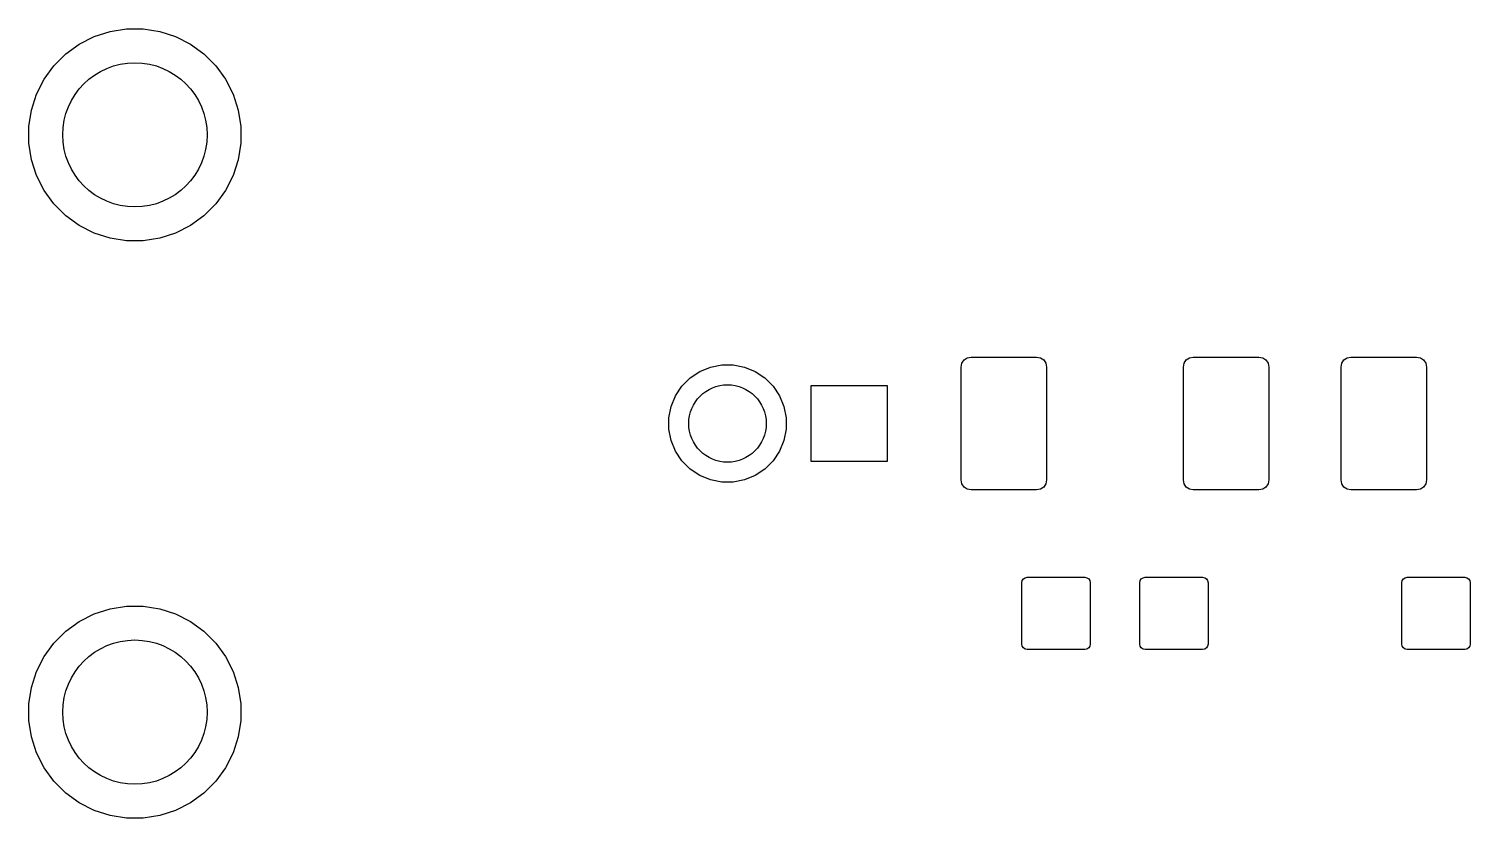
# Model space of a CAD drawing. Header units: inches. Extents: x 4.52 to 7.77, y -6.01 to -2.23.
# Drawn here: x 4.516 to 5.263, y -4.929 to -4.52 of the extents above; entities that cross this region are included whole.
import ezdxf

# ---------------------------------------------------------------- set-up
doc = ezdxf.new("R2010")
doc.units = ezdxf.units.IN
doc.header["$MEASUREMENT"] = 0
doc.layers.add('F.Mask', color=201, linetype='CONTINUOUS', true_color=0xd864ff)

msp = doc.modelspace()

# ---------------------------------------------------------------- linework, layer by layer
at = {"layer": 'F.Mask', "linetype": 'CONTINUOUS'}
for p, q in [((4.54207, -4.52781), (4.54977, -4.52388)), ((4.54977, -4.52388), (4.558, -4.52121)), ((4.558, -4.52121), (4.56654, -4.51985)), ((4.56654, -4.51985), (4.57519, -4.51985)), ((4.57519, -4.51985), (4.58373, -4.52121)), ((4.58373, -4.52121), (4.59196, -4.52388)), ((4.59196, -4.52388), (4.59966, -4.52781)), ((4.52895, -4.53901), (4.53507, -4.53289)), ((4.53507, -4.53289), (4.54207, -4.52781)), ((4.59966, -4.52781), (4.60666, -4.53289)), ((4.60666, -4.53289), (4.61278, -4.53901)), ((4.52387, -4.546), (4.52895, -4.53901)), ((4.61278, -4.53901), (4.61786, -4.546)), ((4.51994, -4.55371), (4.52387, -4.546)), ((4.61786, -4.546), (4.62179, -4.55371)), ((4.51727, -4.56193), (4.51994, -4.55371)), ((4.62179, -4.55371), (4.62446, -4.56193)), ((4.51592, -4.57048), (4.51727, -4.56193)), ((4.62446, -4.56193), (4.62581, -4.57048)), ((4.51592, -4.57913), (4.51592, -4.57048)), ((4.62581, -4.57048), (4.62581, -4.57913)), ((4.51727, -4.58767), (4.51592, -4.57913)), ((4.62581, -4.57913), (4.62446, -4.58767)), ((4.51994, -4.59589), (4.51727, -4.58767)), ((4.62446, -4.58767), (4.62179, -4.59589)), ((4.52387, -4.6036), (4.51994, -4.59589)), ((4.62179, -4.59589), (4.61786, -4.6036)), ((4.52895, -4.6106), (4.52387, -4.6036)), ((4.61786, -4.6036), (4.61278, -4.6106)), ((4.53507, -4.61671), (4.52895, -4.6106)), ((4.61278, -4.6106), (4.60666, -4.61671)), ((4.54207, -4.6218), (4.53507, -4.61671)), ((4.54977, -4.62572), (4.54207, -4.6218)), ((4.59966, -4.6218), (4.59196, -4.62572)), ((4.60666, -4.61671), (4.59966, -4.6218)), ((4.558, -4.6284), (4.54977, -4.62572)), ((4.56654, -4.62975), (4.558, -4.6284)), ((4.57519, -4.62975), (4.56654, -4.62975)), ((4.58373, -4.6284), (4.57519, -4.62975)), ((4.59196, -4.62572), (4.58373, -4.6284)), ((5.00053, -4.69147), (5.00221, -4.69035)), ((5.00221, -4.69035), (5.00419, -4.68996)), ((5.00419, -4.68996), (5.03814, -4.68996)), ((5.03814, -4.68996), (5.04012, -4.69035)), ((5.04012, -4.69035), (5.04179, -4.69147)), ((5.11569, -4.69147), (5.11736, -4.69035)), ((5.11736, -4.69035), (5.11934, -4.68996)), ((5.11934, -4.68996), (5.1533, -4.68996)), ((5.1533, -4.68996), (5.15527, -4.69035)), ((5.15527, -4.69035), (5.15695, -4.69147)), ((5.19738, -4.69147), (5.19906, -4.69035)), ((5.19906, -4.69035), (5.20104, -4.68996)), ((5.20104, -4.68996), (5.23499, -4.68996)), ((5.23499, -4.68996), (5.23697, -4.69035)), ((5.23697, -4.69035), (5.23864, -4.69147)), ((4.8586, -4.70082), (4.86357, -4.6975)), ((4.86357, -4.6975), (4.8691, -4.69521)), ((4.8691, -4.69521), (4.87496, -4.69404)), ((4.87496, -4.69404), (4.88094, -4.69404)), ((4.88094, -4.69404), (4.88681, -4.69521)), ((4.88681, -4.69521), (4.89234, -4.6975)), ((4.89234, -4.6975), (4.89731, -4.70082)), ((4.99902, -4.69513), (4.99941, -4.69315)), ((4.99902, -4.75369), (4.99902, -4.69513)), ((4.99941, -4.69315), (5.00053, -4.69147)), ((5.04179, -4.69147), (5.04291, -4.69315)), ((5.04291, -4.69315), (5.04331, -4.69513)), ((5.04331, -4.69513), (5.04331, -4.75369)), ((5.11417, -4.69513), (5.11457, -4.69315)), ((5.11417, -4.75369), (5.11417, -4.69513)), ((5.11457, -4.69315), (5.11569, -4.69147)), ((5.15695, -4.69147), (5.15807, -4.69315)), ((5.15807, -4.69315), (5.15846, -4.69513)), ((5.15846, -4.69513), (5.15846, -4.75369)), ((5.19587, -4.69513), (5.19626, -4.69315)), ((5.19587, -4.75369), (5.19587, -4.69513)), ((5.19626, -4.69315), (5.19738, -4.69147)), ((5.23864, -4.69147), (5.23976, -4.69315)), ((5.23976, -4.69315), (5.24016, -4.69513)), ((5.24016, -4.69513), (5.24016, -4.75369)), ((4.85104, -4.71002), (4.85437, -4.70505)), ((4.85437, -4.70505), (4.8586, -4.70082)), ((4.89731, -4.70082), (4.90154, -4.70505)), ((4.90154, -4.70505), (4.90486, -4.71002)), ((4.92126, -4.74409), (4.92126, -4.70472)), ((4.92126, -4.70472), (4.96063, -4.70472)), ((4.96063, -4.70472), (4.96063, -4.74409)), ((4.84875, -4.71555), (4.85104, -4.71002)), ((4.90486, -4.71002), (4.90715, -4.71555)), ((4.84759, -4.72142), (4.84875, -4.71555)), ((4.90715, -4.71555), (4.90832, -4.72142)), ((4.84759, -4.7274), (4.84759, -4.72142)), ((4.84875, -4.73326), (4.84759, -4.7274)), ((4.90832, -4.7274), (4.90715, -4.73326)), ((4.90832, -4.72142), (4.90832, -4.7274)), ((4.85104, -4.73879), (4.84875, -4.73326)), ((4.90715, -4.73326), (4.90486, -4.73879)), ((4.85437, -4.74376), (4.85104, -4.73879)), ((4.90486, -4.73879), (4.90154, -4.74376)), ((4.8586, -4.74799), (4.85437, -4.74376)), ((4.86357, -4.75132), (4.8586, -4.74799)), ((4.89731, -4.74799), (4.89234, -4.75132)), ((4.90154, -4.74376), (4.89731, -4.74799)), ((4.96063, -4.74409), (4.92126, -4.74409)), ((4.8691, -4.75361), (4.86357, -4.75132)), ((4.87496, -4.75477), (4.8691, -4.75361)), ((4.88094, -4.75477), (4.87496, -4.75477)), ((4.88681, -4.75361), (4.88094, -4.75477)), ((4.89234, -4.75132), (4.88681, -4.75361)), ((4.99941, -4.75567), (4.99902, -4.75369)), ((5.00053, -4.75734), (4.99941, -4.75567)), ((5.00221, -4.75846), (5.00053, -4.75734)), ((5.04179, -4.75734), (5.04012, -4.75846)), ((5.04291, -4.75567), (5.04179, -4.75734)), ((5.04331, -4.75369), (5.04291, -4.75567)), ((5.11457, -4.75567), (5.11417, -4.75369)), ((5.11569, -4.75734), (5.11457, -4.75567)), ((5.11736, -4.75846), (5.11569, -4.75734)), ((5.15695, -4.75734), (5.15527, -4.75846)), ((5.15807, -4.75567), (5.15695, -4.75734)), ((5.15846, -4.75369), (5.15807, -4.75567)), ((5.19626, -4.75567), (5.19587, -4.75369)), ((5.19738, -4.75734), (5.19626, -4.75567)), ((5.19906, -4.75846), (5.19738, -4.75734)), ((5.23864, -4.75734), (5.23697, -4.75846)), ((5.23976, -4.75567), (5.23864, -4.75734)), ((5.24016, -4.75369), (5.23976, -4.75567)), ((5.00419, -4.75886), (5.00221, -4.75846)), ((5.03814, -4.75886), (5.00419, -4.75886)), ((5.04012, -4.75846), (5.03814, -4.75886)), ((5.11934, -4.75886), (5.11736, -4.75846)), ((5.1533, -4.75886), (5.11934, -4.75886)), ((5.15527, -4.75846), (5.1533, -4.75886)), ((5.20104, -4.75886), (5.19906, -4.75846)), ((5.23499, -4.75886), (5.20104, -4.75886)), ((5.23697, -4.75846), (5.23499, -4.75886)), ((5.03051, -4.80694), (5.03073, -4.80586)), ((5.03051, -4.83873), (5.03051, -4.80694)), ((5.03073, -4.80586), (5.03133, -4.80495)), ((5.03133, -4.80495), (5.03224, -4.80435)), ((5.03224, -4.80435), (5.03331, -4.80413)), ((5.03331, -4.80413), (5.06314, -4.80413)), ((5.06314, -4.80413), (5.06421, -4.80435)), ((5.06421, -4.80435), (5.06512, -4.80495)), ((5.06512, -4.80495), (5.06573, -4.80586)), ((5.06573, -4.80586), (5.06594, -4.80694)), ((5.06594, -4.80694), (5.06594, -4.83873)), ((5.09154, -4.80694), (5.09175, -4.80586)), ((5.09154, -4.83873), (5.09154, -4.80694)), ((5.09175, -4.80586), (5.09236, -4.80495)), ((5.09236, -4.80495), (5.09327, -4.80435)), ((5.09327, -4.80435), (5.09434, -4.80413)), ((5.09434, -4.80413), (5.12417, -4.80413)), ((5.12417, -4.80413), (5.12524, -4.80435)), ((5.12524, -4.80435), (5.12615, -4.80495)), ((5.12615, -4.80495), (5.12676, -4.80586)), ((5.12676, -4.80586), (5.12697, -4.80694)), ((5.12697, -4.80694), (5.12697, -4.83873)), ((5.22736, -4.80694), (5.22758, -4.80586)), ((5.22736, -4.83873), (5.22736, -4.80694)), ((5.22758, -4.80586), (5.22818, -4.80495)), ((5.22818, -4.80495), (5.22909, -4.80435)), ((5.22909, -4.80435), (5.23017, -4.80413)), ((5.23017, -4.80413), (5.25999, -4.80413)), ((5.25999, -4.80413), (5.26106, -4.80435)), ((5.26106, -4.80435), (5.26197, -4.80495)), ((5.26197, -4.80495), (5.26258, -4.80586)), ((5.26258, -4.80586), (5.2628, -4.80694)), ((5.2628, -4.80694), (5.2628, -4.83873)), ((4.54207, -4.82702), (4.54977, -4.82309)), ((4.54977, -4.82309), (4.558, -4.82042)), ((4.558, -4.82042), (4.56654, -4.81907)), ((4.56654, -4.81907), (4.57519, -4.81907)), ((4.57519, -4.81907), (4.58373, -4.82042)), ((4.58373, -4.82042), (4.59196, -4.82309)), ((4.59196, -4.82309), (4.59967, -4.82702)), ((4.52895, -4.83822), (4.53507, -4.8321)), ((4.53507, -4.8321), (4.54207, -4.82702)), ((4.59967, -4.82702), (4.60666, -4.8321)), ((4.60666, -4.8321), (4.61278, -4.83822)), ((4.52387, -4.84522), (4.52895, -4.83822)), ((4.61278, -4.83822), (4.61786, -4.84522)), ((5.03073, -4.83981), (5.03051, -4.83873)), ((5.06594, -4.83873), (5.06573, -4.83981)), ((5.09175, -4.83981), (5.09154, -4.83873)), ((5.12697, -4.83873), (5.12676, -4.83981)), ((5.22758, -4.83981), (5.22736, -4.83873)), ((5.2628, -4.83873), (5.26258, -4.83981)), ((4.51994, -4.85292), (4.52387, -4.84522)), ((4.61786, -4.84522), (4.62179, -4.85292)), ((5.03133, -4.84071), (5.03073, -4.83981)), ((5.03224, -4.84132), (5.03133, -4.84071)), ((5.03331, -4.84154), (5.03224, -4.84132)), ((5.06314, -4.84154), (5.03331, -4.84154)), ((5.06421, -4.84132), (5.06314, -4.84154)), ((5.06512, -4.84071), (5.06421, -4.84132)), ((5.06573, -4.83981), (5.06512, -4.84071)), ((5.09236, -4.84071), (5.09175, -4.83981)), ((5.09327, -4.84132), (5.09236, -4.84071)), ((5.09434, -4.84154), (5.09327, -4.84132)), ((5.12417, -4.84154), (5.09434, -4.84154)), ((5.12524, -4.84132), (5.12417, -4.84154)), ((5.12615, -4.84071), (5.12524, -4.84132)), ((5.12676, -4.83981), (5.12615, -4.84071)), ((5.22818, -4.84071), (5.22758, -4.83981)), ((5.22909, -4.84132), (5.22818, -4.84071)), ((5.23017, -4.84154), (5.22909, -4.84132)), ((5.25999, -4.84154), (5.23017, -4.84154)), ((5.26106, -4.84132), (5.25999, -4.84154)), ((5.26197, -4.84071), (5.26106, -4.84132)), ((5.26258, -4.83981), (5.26197, -4.84071)), ((4.51727, -4.86115), (4.51994, -4.85292)), ((4.62179, -4.85292), (4.62446, -4.86115)), ((4.51592, -4.86969), (4.51727, -4.86115)), ((4.62446, -4.86115), (4.62581, -4.86969)), ((4.51592, -4.87834), (4.51592, -4.86969)), ((4.62581, -4.86969), (4.62581, -4.87834)), ((4.51727, -4.88688), (4.51592, -4.87834)), ((4.62581, -4.87834), (4.62446, -4.88688)), ((4.51994, -4.89511), (4.51727, -4.88688)), ((4.62446, -4.88688), (4.62179, -4.89511)), ((4.52387, -4.90281), (4.51994, -4.89511)), ((4.62179, -4.89511), (4.61786, -4.90281)), ((4.52895, -4.90981), (4.52387, -4.90281)), ((4.61786, -4.90281), (4.61278, -4.90981)), ((4.53507, -4.91593), (4.52895, -4.90981)), ((4.61278, -4.90981), (4.60666, -4.91593)), ((4.54207, -4.92101), (4.53507, -4.91593)), ((4.54977, -4.92494), (4.54207, -4.92101)), ((4.59967, -4.92101), (4.59196, -4.92494)), ((4.60666, -4.91593), (4.59967, -4.92101)), ((4.558, -4.92761), (4.54977, -4.92494)), ((4.56654, -4.92896), (4.558, -4.92761)), ((4.57519, -4.92896), (4.56654, -4.92896)), ((4.58373, -4.92761), (4.57519, -4.92896)), ((4.59196, -4.92494), (4.58373, -4.92761))]:
    msp.add_line(p, q, dxfattribs=at)
at = {"layer": 'F.Mask'}
for centre, radius in [((4.57087, -4.5748), 0.0374), ((4.57087, -4.5748), 0.0374), ((4.87795, -4.72441), 0.02008), ((4.87795, -4.72441), 0.02008), ((4.57087, -4.87401), 0.0374), ((4.57087, -4.87401), 0.0374)]:
    msp.add_circle(centre, radius, dxfattribs=at)

doc.saveas('drawing.dxf')
